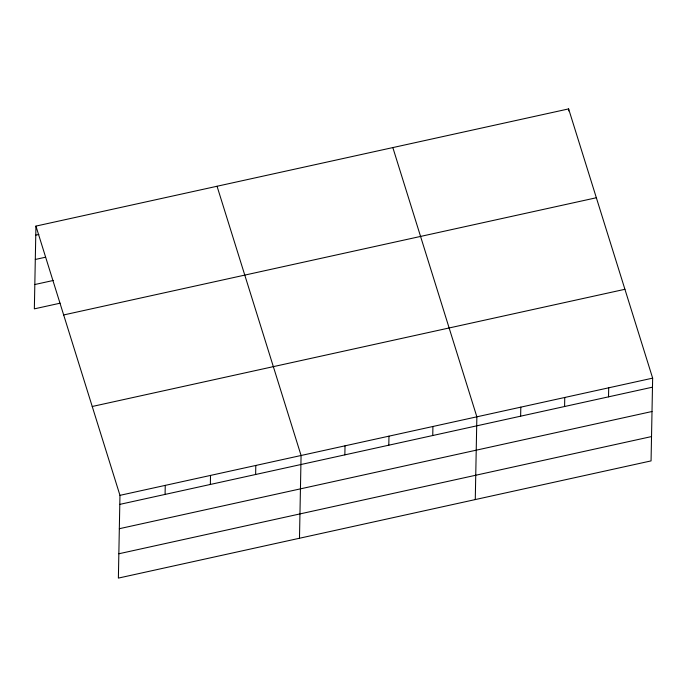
<?xml version="1.0" encoding="UTF-8"?>
<svg xmlns="http://www.w3.org/2000/svg" width="687" height="687" viewBox="0 0 687 687"><rect width="100%" height="100%" fill="white"/><g stroke="black" fill="none" stroke-linecap="round" stroke-linejoin="round"><path stroke-width="1.03" d="M35.939 226.1L119.967 495.344L118.379 578.093L651.061 460.9L652.65 378.142L568.621 108.907L35.939 226.1L34.35 308.858L60.078 303.199M165.078 494.417L165.249 485.383M210.351 484.455L210.523 475.421M255.633 474.494L255.804 465.451M299.489 538.247L301.078 455.49L217.049 186.254M344.857 454.863L345.029 445.82M388.799 445.193L388.971 436.159M432.75 435.524L432.922 426.49M475.275 499.569L476.864 416.82L392.835 147.576M520.634 416.185L520.815 407.151M568.578 110.916L568.621 108.907M564.585 406.515L564.757 397.481M608.527 396.846L608.708 387.812M35.767 235.143L38.85 234.465M35.295 259.471L45.591 257.204M34.814 284.53L53.337 280.459M63.668 314.955L596.35 197.753M92.238 406.489L624.921 289.296M119.967 495.344L652.65 378.142M119.796 504.378L652.478 387.176M119.332 528.707L652.006 411.504M118.851 553.765L651.525 436.571"/></g></svg>
